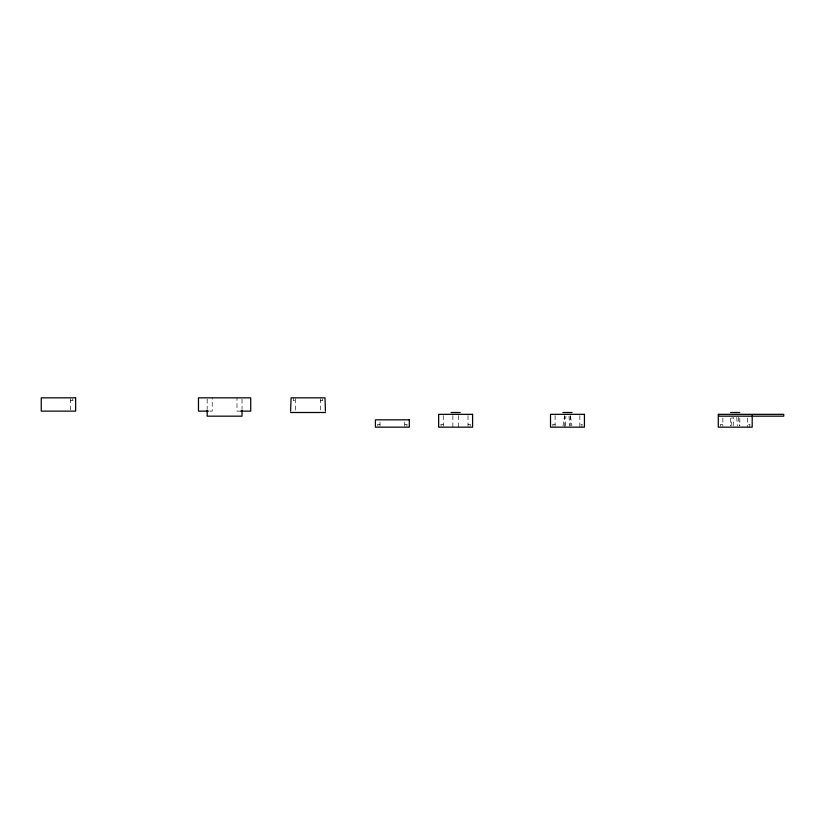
<?xml version="1.0" encoding="UTF-8"?>
<svg xmlns="http://www.w3.org/2000/svg" width="825" height="825" viewBox="0 0 825 825"><rect width="100%" height="100%" fill="white"/><g stroke="black" fill="none" stroke-linecap="round" stroke-linejoin="round"><path stroke-width="0.62" stroke-dasharray="4.12 3.09" d="M733.136 425.948L733.673 417.388M565.259 425.948L565.95 416.171M731.033 425.948L732.105 417.388M563.062 425.948L564.434 416.171M293.813 397.836L293.267 400.579L295.649 400.579M406.766 426.247L407.127 424.421L404.745 424.421M470.023 426.247L470.384 424.421L468.002 424.421M581.677 427.164L582.233 424.421L579.841 424.421M749.451 427.164L749.997 424.421L747.615 424.421M70.589 400.579L72.971 400.579L72.425 397.836M320.399 400.579L322.792 400.579L322.235 397.836M209.725 411.128L212.221 411.128L212.221 397.836M240.725 411.128L236.981 411.128L236.981 397.836M379.995 424.421L377.613 424.421L377.974 426.247M443.252 424.421L440.87 424.421L441.231 426.247M555.091 424.421L552.709 424.421L553.255 427.164M722.865 424.421L720.472 424.421L721.029 427.164M570.508 416.171L571.88 425.948M738.365 417.388L739.437 425.948M568.992 416.171L569.673 425.948M736.808 417.388L737.333 425.948M747.615 418.11L747.615 427.164M739.819 418.182L739.819 425.886M730.651 418.182L730.651 425.886M722.865 418.11L722.865 426.247M579.841 415.594L579.841 427.164M570.219 415.614L570.219 425.886M564.723 415.614L564.723 427.164M555.091 415.594L555.091 426.247M468.002 415.594L468.002 426.247M458.38 415.614L458.38 427.164M452.873 415.614L452.873 427.164M443.252 415.594L443.252 426.247M404.745 422.122L404.745 426.247M379.995 422.122L379.995 426.247M320.399 398.753L320.399 409.912M295.649 398.753L295.649 411.128M242.024 399.052L242.024 408.829M207.188 399.052L207.188 408.829M70.589 398.753L70.589 409.912"/><path stroke-width="1.24" d="M208.477 411.128L198.474 411.128L198.474 397.836L250.728 397.836L250.728 411.128L240.725 411.128M290.606 411.128L291.07 397.836L324.988 397.836L325.442 411.128M290.606 412.5L325.442 412.5M451.038 412.5L460.206 412.5M562.887 412.5L572.055 412.5M730.651 412.5L739.819 412.5M752.194 415.614L752.194 427.164L718.276 427.164L718.276 414.336L783.75 414.336L783.75 416.171L718.658 416.171L718.658 414.336M242.024 410.056L242.024 416.171L207.188 416.171L207.188 410.056M75.632 397.836L41.25 397.836L41.25 411.128L75.632 411.128L75.632 397.836M472.581 414.336L438.663 414.336L438.663 427.164L472.581 427.164L472.581 414.336M584.43 414.336L550.512 414.336L550.512 427.164L584.43 427.164L584.43 414.336M409.324 419.832L375.406 419.832L375.406 427.164L409.324 427.164L409.324 419.832"/></g></svg>
